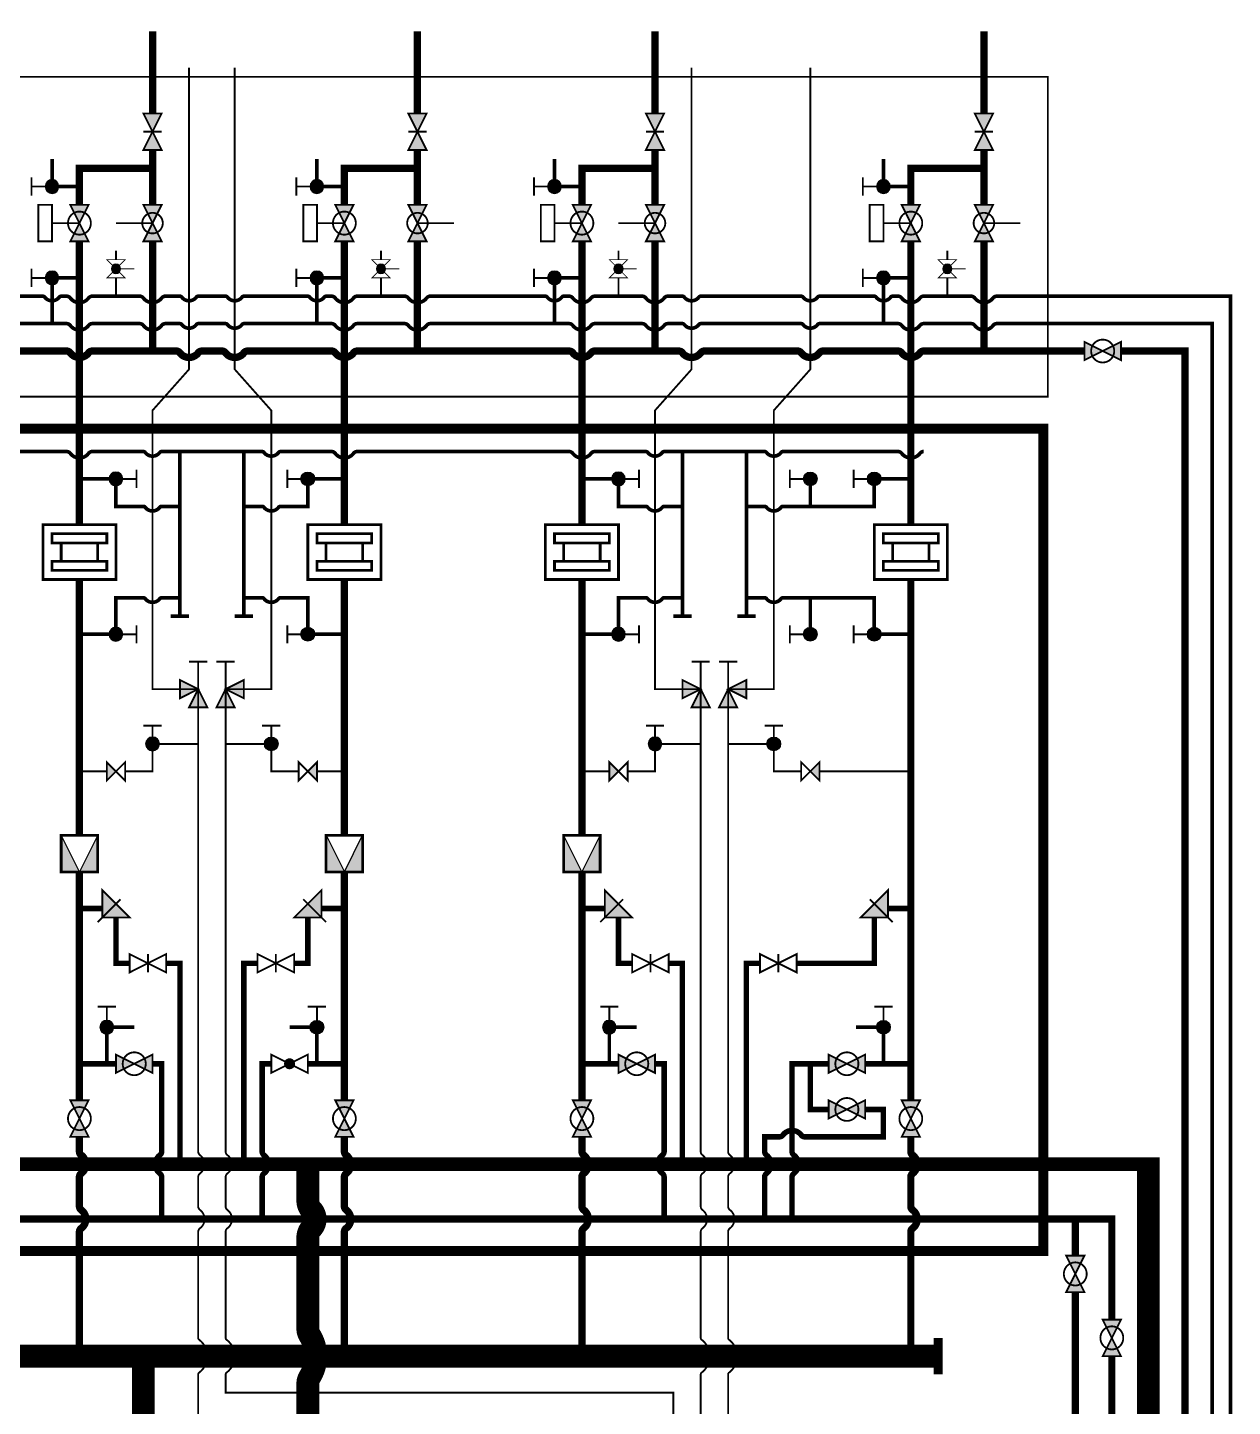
# Model space of a CAD drawing. Header units: millimetres. Extents: x 0 to 2500, y 0 to 1760.
# Drawn here: x 1766.3 to 1898.2, y 1447.5 to 1598.4 of the extents above; entities that cross this region are included whole.
import ezdxf

# ---------------------------------------------------------------- set-up
doc = ezdxf.new("R2010")
doc.units = ezdxf.units.MM
doc.linetypes.add('ACAD_ISO02W100', pattern=[15, 12, -3])
doc.linetypes.add('ACAD_ISO03W100', pattern=[30, 12, -18])
for name, color, linetype in [('Вентили угл.15', 7, 'Continuous'), ('Диафрагмы 150', 7, 'Continuous'), ('Диафрагмы 80', 7, 'Continuous'), ('Задвижки 80', 7, 'Continuous'), ('Клапаны 10', 7, 'Continuous'), ('Краны 10', 7, 'Continuous'), ('Краны 15', 7, 'Continuous'), ('Краны 3', 7, 'Continuous'), ('Краны 6', 7, 'Continuous'), ('Краны шар.100', 7, 'Continuous'), ('Краны шар.80', 7, 'Continuous'), ('Краны шар.пн.прив.100', 7, 'Continuous'), ('Краны шар.пн.прив.80', 7, 'Continuous'), ('Краны шар.ручн.80', 7, 'Continuous'), ('Краны шар.ручн.т.10', 7, 'Continuous'), ('Краны шар.т.80', 7, 'Continuous'), ('Площадки', 7, 'Continuous'), ('ППК 50', 7, 'Continuous'), ('Трубы 108', 7, 'Continuous'), ('Трубы 219', 7, 'Continuous'), ('Трубы 25', 7, 'Continuous'), ('Трубы 426', 7, 'Continuous'), ('Трубы 57', 7, 'Continuous'), ('Трубы 89', 7, 'Continuous'), ('Штуцеры', 7, 'Continuous')]:
    doc.layers.add(name, color=color, linetype=linetype)

# ---------------------------------------------------------------- blocks, each defined once
blk = doc.blocks.new('Кран 3')
at = {"layer": 'Краны 3'}
blk.add_hatch(color=256, dxfattribs=at).paths.add_polyline_path([(0, 0.75, 1), (0, -0.75, 1)])
at = {"layer": 'Краны 3', "const_width": 0.2}
for points in [[(1, 2.25), (-1, 2.25)], [(0, 0.75), (0, 2.25)]]:
    blk.add_lwpolyline(points, dxfattribs=at)
at = {"layer": 'Краны 3'}
blk.add_lwpolyline([(0, 0.75, 1), (0, -0.75, 1), (0, 0.75, 1)], format="xyb", dxfattribs=at)
blk = doc.blocks.new('Задвижка 80')
at = {"layer": 'Задвижки 80', "const_width": 0.2}
blk.add_lwpolyline([(0, -1), (0, 1), (4, -1), (4, 1)], close=True, dxfattribs=at)
blk.add_lwpolyline([(2, 1), (2, -1)], dxfattribs=at)
blk = doc.blocks.new('ППК 50 непрох.')
at = {"layer": 'ППК 50'}
h = blk.add_hatch(color=256, dxfattribs=at)
h.paths.add_polyline_path([(-1.5, 0), (0, 1.5), (-1.5, 3)])
h.paths.add_polyline_path([(1.5, 0), (0, 1.5), (-1.5, 0)])
at = {"layer": 'ППК 50', "const_width": 0.2}
blk.add_lwpolyline([(1.5, 0), (-1.5, 3), (-1.5, 0)], close=True, dxfattribs=at)
blk.add_lwpolyline([(-2, -0.5), (0.5, 2)], dxfattribs=at)
blk = doc.blocks.new('Клапан 10')
at = {"layer": 'Клапаны 10'}
blk.add_hatch(color=256, dxfattribs=at).paths.add_polyline_path([(2, 1), (1, 0), (2, -1)])
at = {"layer": 'Клапаны 10', "const_width": 0.2}
blk.add_lwpolyline([(0, 1), (0, -1), (2, 1), (2, -1)], close=True, dxfattribs=at)
blk = doc.blocks.new('Кран 10')
at = {"layer": 'Краны 10'}
blk.add_hatch(color=256, dxfattribs=at).paths.add_polyline_path([(0, 0.75, 1), (0, -0.75, 1)])
at = {"layer": 'Краны 10', "const_width": 0.2}
for points in [[(1, 2), (-1, 2)], [(0, 0), (0, 2)]]:
    blk.add_lwpolyline(points, dxfattribs=at)
at = {"layer": 'Краны 10'}
blk.add_lwpolyline([(0, 0.75, 1), (0, -0.75, 1), (0, 0.75, 1)], format="xyb", dxfattribs=at)
blk = doc.blocks.new('Кран 6')
at = {"layer": 'Краны 6'}
blk.add_hatch(color=256, dxfattribs=at).paths.add_polyline_path([(0, 0.75, 1), (0, -0.75, 1)])
at = {"layer": 'Краны 6', "const_width": 0.2}
for points in [[(1, 2.25), (-1, 2.25)], [(0, 0.75), (0, 2.25)]]:
    blk.add_lwpolyline(points, dxfattribs=at)
at = {"layer": 'Краны 6'}
blk.add_lwpolyline([(0, 0.75, 1), (0, -0.75, 1), (0, 0.75, 1)], format="xyb", dxfattribs=at)
blk = doc.blocks.new('Вентиль угл.15')
at = {"layer": 'Вентили угл.15'}
h = blk.add_hatch(color=256, dxfattribs=at)
h.paths.add_polyline_path([(-2, 1), (-2, -1), (0, 0)])
h.paths.add_polyline_path([(0, 0), (-1, -2), (1, -2)])
blk.add_hatch(color=256, dxfattribs=at).paths.add_polyline_path([(0, 0), (-1, -2), (1, -2)])
at = {"layer": 'Вентили угл.15', "const_width": 0.2}
for points in [[(1, 3), (-1, 3)], [(0, 0), (0, 3)], [(0, 0), (-1, -2), (1, -2), (0, 0)]]:
    blk.add_lwpolyline(points, dxfattribs=at)
blk.add_lwpolyline([(0, 0), (-2, -1), (-2, 1), (0, 0)], close=True, dxfattribs=at)
blk = doc.blocks.new('Диафрагма 150')
at = {"layer": 'Диафрагмы 150', "const_width": 0.3}
for points in [[(-3, 1), (3, 1), (3, 2), (-3, 2)], [(-3, -2), (3, -2), (3, -1), (-3, -1)]]:
    blk.add_lwpolyline(points, close=True, dxfattribs=at)
for points in [[(-2, 1), (-2, -1)], [(2, 1), (2, -1)]]:
    blk.add_lwpolyline(points, dxfattribs=at)
blk = doc.blocks.new('Штуцер 25')
at = {"layer": 'Штуцеры'}
h = blk.add_hatch(color=256, dxfattribs=at)
h.paths.add_polyline_path([(0, -4), (2, -4), (2, 0)])
h.paths.add_polyline_path([(-2, -4), (0, -4), (-2, 0)])
at = {"layer": 'Штуцеры', "const_width": 0.3}
blk.add_lwpolyline([(2, -4), (-2, -4), (-2, 0), (2, 0)], close=True, dxfattribs=at)
at = {"layer": 'Штуцеры'}
for points in [[(0, -4), (-2, 0)], [(2, 0), (0, -4)]]:
    blk.add_lwpolyline(points, dxfattribs=at)
blk = doc.blocks.new('Заглушка 57')
at = {"layer": 'Трубы 57', "const_width": 0.4}
blk.add_lwpolyline([(0, 1), (0, -1)], dxfattribs=at)
blk = doc.blocks.new('Пересеч. 57-57')
at = {"layer": 'Трубы 57'}
blk.add_lwpolyline([(-1, 0, 0.4, 0.4, -0.236068), (-0.8, -0.1, 0.4, 0.4, 0.236068), (0, -0.5, 0.4, 0.4, 0.236068), (0.8, -0.1, 0.4, 0.4, -0.236068), (1, 0, 0, 0, 0)], format="xyseb", dxfattribs=at)
blk = doc.blocks.new('Пересеч. 89-108')
at = {"layer": 'Трубы 89', "const_width": 0.6}
blk.add_lwpolyline([(-1.4, 0, -0.236068), (-1, -0.2, 0.236068), (0, -0.7, 0.236068), (1, -0.2, -0.236068), (1.4, 0)], format="xyb", dxfattribs=at)
blk = doc.blocks.new('Кран шар.т.80')
at = {"layer": 'Краны шар.т.80'}
blk.add_hatch(color=256, dxfattribs=at).paths.add_polyline_path([(1.5, 0, 1), (2.5, 0, 1)])
at = {"layer": 'Краны шар.т.80', "const_width": 0.2}
blk.add_lwpolyline([(0, -1), (0, 1), (4, -1), (4, 1)], close=True, dxfattribs=at)
blk.add_lwpolyline([(1.5, 0, 1), (2.5, 0, 1), (1.5, 0, 3.172365)], format="xyb", dxfattribs=at)
blk = doc.blocks.new('Пересеч. 25-159')
at = {"layer": 'Трубы 25', "const_width": 0.2}
blk.add_lwpolyline([(-1.4, 0, -0.236068), (-1, -0.2, 0.236068), (0, -0.7, 0.236068), (1, -0.2, -0.236068), (1.4, 0)], format="xyb", dxfattribs=at)
blk = doc.blocks.new('Пересеч. 57-108')
at = {"layer": 'Трубы 57', "const_width": 0.4}
blk.add_lwpolyline([(-1.4, 0, -0.236068), (-1, -0.2, 0.236068), (0, -0.7, 0.236068), (1, -0.2, -0.236068), (1.4, 0)], format="xyb", dxfattribs=at)
blk = doc.blocks.new('Кран 15')
at = {"layer": 'Краны 15'}
blk.add_hatch(color=256, dxfattribs=at).paths.add_polyline_path([(-0.75, 0.75, 1), (0.75, 0.75, 1)])
at = {"layer": 'Краны 15', "const_width": 0.2}
for points in [[(-2.25, 1.75), (-2.25, -0.25)], [(-0.75, 0.75), (-2.25, 0.75)]]:
    blk.add_lwpolyline(points, dxfattribs=at)
at = {"layer": 'Краны 15'}
blk.add_lwpolyline([(-0.75, 0.75, 1), (0.75, 0.75, 1), (-0.75, 0.75, 1)], format="xyb", dxfattribs=at)
blk = doc.blocks.new('Кран шар.ручн.т.10')
at = {"layer": 'Краны шар.ручн.т.10'}
h = blk.add_hatch(color=256, dxfattribs=at)
h.paths.add_polyline_path([(1, 0), (1.35, -0.35, 0.198912), (1.5, 0, 0.198912), (1.35, 0.35)])
h.paths.add_polyline_path([(0.65, -0.35, 0.414214), (1.35, -0.35), (1, 0)])
h.paths.add_polyline_path([(0.5, 0, 0.198912), (0.65, -0.35), (1, 0), (0.65, 0.35, 0.198912)])
h.paths.add_polyline_path([(1, 0), (1.35, 0.35, 0.414214), (0.65, 0.35)])
at = {"layer": 'Краны шар.ручн.т.10', "const_width": 0.1}
blk.add_lwpolyline([(1, 0), (1, 2)], dxfattribs=at)
blk.add_lwpolyline([(0, 1), (0, -1), (2, 1), (2, -1)], close=True, dxfattribs=at)
at = {"layer": 'Краны шар.ручн.т.10'}
blk.add_lwpolyline([(0.5, 0, 1), (1.5, 0, 1), (0.5, 0, 1)], format="xyb", dxfattribs=at)
blk = doc.blocks.new('Задвижка 80 непрох.')
at = {"layer": 'Задвижки 80'}
h = blk.add_hatch(color=256, dxfattribs=at)
h.paths.add_polyline_path([(2, 0), (0, 1), (0, -1)])
h.paths.add_polyline_path([(2, 0), (4, -1), (4, 1)])
at = {"layer": 'Задвижки 80', "const_width": 0.2}
blk.add_lwpolyline([(0, -1), (0, 1), (4, -1), (4, 1)], close=True, dxfattribs=at)
blk.add_lwpolyline([(2, 1), (2, -1)], dxfattribs=at)
blk = doc.blocks.new('Кран шар.пн.прив.80')
at = {"layer": 'Краны шар.пн.прив.80'}
h = blk.add_hatch(color=256, dxfattribs=at)
h.paths.add_polyline_path([(0, -1), (2, 0), (0, 1)])
h.paths.add_polyline_path([(2, 0), (4, -1), (4, 1)])
at = {"layer": 'Краны шар.пн.прив.80', "const_width": 0.2}
for points in [[(0, 3), (4, 3), (4, 4.5), (0, 4.5)], [(0, -1), (0, 1), (4, -1), (4, 1)]]:
    blk.add_lwpolyline(points, close=True, dxfattribs=at)
blk.add_lwpolyline([(2, 0), (2, 3)], dxfattribs=at)
blk.add_lwpolyline([(2, 1.25, 1.010442), (2, -1.25, 1.010442), (2, 1.25, 4.236068)], format="xyb", dxfattribs=at)
blk = doc.blocks.new('Кран шар.ручн.80 непрох.')
at = {"layer": 'Краны шар.ручн.80'}
h = blk.add_hatch(color=256, dxfattribs=at)
h.paths.add_polyline_path([(2, 0), (0, 1), (0, -1)])
h.paths.add_polyline_path([(2, 0), (4, -1), (4, 1)])
at = {"layer": 'Краны шар.ручн.80', "const_width": 0.2}
blk.add_lwpolyline([(2, 4), (2, 0)], dxfattribs=at)
blk.add_lwpolyline([(0, -1), (0, 1), (4, -1), (4, 1)], close=True, dxfattribs=at)
blk.add_lwpolyline([(0.875, 0, 1), (3.125, 0, 1), (0.875, 0, 1)], format="xyb", dxfattribs=at)
blk = doc.blocks.new('Пересеч. 108-108')
at = {"layer": 'Трубы 108'}
blk.add_lwpolyline([(-1.4, 0, 0.8, 0.8, -0.236068), (-1, -0.2, 0.8, 0.8, 0.236068), (0, -0.7, 0.8, 0.8, 0.236068), (1, -0.2, 0.8, 0.8, -0.236068), (1.4, 0, 0, 0, 0)], format="xyseb", dxfattribs=at)
blk = doc.blocks.new('Кран шар.80')
at = {"layer": 'Краны шар.80'}
h = blk.add_hatch(color=256, dxfattribs=at)
h.paths.add_polyline_path([(0, -1), (2, 0), (0, 1)])
h.paths.add_polyline_path([(2, 0), (4, -1), (4, 1)])
at = {"layer": 'Краны шар.80', "const_width": 0.2}
blk.add_lwpolyline([(0, -1), (0, 1), (4, -1), (4, 1)], close=True, dxfattribs=at)
blk.add_lwpolyline([(2, 1.25, 1.010442), (2, -1.25, 1.010442), (2, 1.25, 4.236068)], format="xyb", dxfattribs=at)
blk = doc.blocks.new('Кран шар.100')
at = {"layer": 'Краны шар.пн.прив.100'}
h = blk.add_hatch(color=256, dxfattribs=at)
h.paths.add_polyline_path([(0, -1), (2, 0), (0, 1)])
h.paths.add_polyline_path([(2, 0), (4, -1), (4, 1)])
at = {"layer": 'Краны шар.пн.прив.100', "const_width": 0.2}
blk.add_lwpolyline([(0, -1), (0, 1), (4, -1), (4, 1)], close=True, dxfattribs=at)
blk.add_lwpolyline([(2, 1.25, 1.010442), (2, -1.25, 1.010442), (2, 1.25, 4.236068)], format="xyb", dxfattribs=at)
blk = doc.blocks.new('Заглушка 426')
at = {"layer": 'Трубы 426', "const_width": 1}
blk.add_lwpolyline([(0, 2), (0, -2)], dxfattribs=at)
blk = doc.blocks.new('Пересеч. 25-219')
at = {"layer": 'Трубы 25', "const_width": 0.2}
blk.add_lwpolyline([(-2, 0, -0.236068), (-1.8, -0.1, 0.236068), (0, -1, 0.236068), (1.8, -0.1, -0.236068), (2, 0)], format="xyb", dxfattribs=at)
blk = doc.blocks.new('Пересеч. 426-108')
at = {"layer": 'Трубы 426'}
blk.add_lwpolyline([(-2, 0, 2.5, 2.5, -0.192582), (-1, -0.4, 2.5, 2.5, 0.192582), (0, -0.8, 2.5, 2.5, 0.192582), (1, -0.4, 2.5, 2.5, -0.192582), (2, 0, 0, 0, 0)], format="xyseb", dxfattribs=at)
blk = doc.blocks.new('Пересеч. 426-219')
at = {"layer": 'Трубы 426', "const_width": 2.5}
blk.add_lwpolyline([(-3, 0, -0.140055), (-2.3, -0.2, 0.131327), (0, -0.9, 0.131327), (2.3, -0.2, -0.140055), (3, 0)], format="xyb", dxfattribs=at)

msp = doc.modelspace()

# ---------------------------------------------------------------- linework, layer by layer
at = {"layer": 'Диафрагмы 80', "const_width": 0.3}
for points in [[(1768, 1544), (1776, 1544), (1776, 1538), (1768, 1538)], [(1805, 1544), (1797, 1544), (1797, 1538), (1805, 1538)], [(1823, 1544), (1831, 1544), (1831, 1538), (1823, 1538)], [(1867, 1544), (1859, 1544), (1859, 1538), (1867, 1538)]]:
    msp.add_lwpolyline(points, close=True, dxfattribs=at)
at = {"layer": 'Площадки', "linetype": 'ACAD_ISO02W100', "ltscale": 0.5, "const_width": 0.2}
msp.add_lwpolyline([(1265, 1593), (1878, 1593), (1878, 1558), (1265, 1558)], close=True, dxfattribs=at)
at = {"layer": 'Площадки', "const_width": 0.1}
for points in [[(1265, 1555), (1878, 1555), (1878, 1464), (1265, 1464)], [(1877, 1465), (1266, 1465), (1266, 1554), (1877, 1554)]]:
    msp.add_lwpolyline(points, close=True, dxfattribs=at)
at = {"layer": 'Площадки', "linetype": 'ACAD_ISO03W100', "ltscale": 1.5, "const_width": 1}
msp.add_lwpolyline([(1265.5, 1554.5), (1877.5, 1554.5), (1877.5, 1464.5), (1265.5, 1464.5)], close=True, dxfattribs=at)
at = {"layer": 'Трубы 108', "const_width": 0.8}
for points in [[(1780, 1598), (1780, 1589)], [(1809, 1598), (1809, 1589)], [(1835, 1598), (1835, 1589)], [(1871, 1598), (1871, 1589)], [(1780, 1585), (1780, 1579)], [(1809, 1585), (1809, 1579)], [(1835, 1585), (1835, 1579)], [(1871, 1585), (1871, 1579)], [(1780, 1575), (1780, 1563)], [(1809, 1575), (1809, 1563)], [(1835, 1575), (1835, 1563)], [(1871, 1575), (1871, 1563)], [(1747.4, 1563), (1770.6, 1563)], [(1773.4, 1563), (1782.6, 1563)], [(1785.4, 1563), (1787.6, 1563)], [(1790.4, 1563), (1799.6, 1563)], [(1802.4, 1563), (1825.6, 1563)], [(1828.4, 1563), (1837.6, 1563)], [(1840.4, 1563), (1850.6, 1563)], [(1853.4, 1563), (1861.6, 1563)], [(1864.4, 1563), (1882, 1563)], [(1772, 1538), (1772, 1510)], [(1801, 1538), (1801, 1510)], [(1827, 1538), (1827, 1510)], [(1863, 1538), (1863, 1481)], [(1772, 1506), (1772, 1481)], [(1801, 1506), (1801, 1481)], [(1827, 1506), (1827, 1481)], [(1772, 1477), (1772, 1475.4)], [(1801, 1477), (1801, 1475.4)], [(1827, 1477), (1827, 1475.4)], [(1863, 1477), (1863, 1475.4)], [(1772, 1472.6), (1772, 1469.4)], [(1801, 1472.6), (1801, 1469.4)], [(1827, 1472.6), (1827, 1469.4)], [(1863, 1472.6), (1863, 1469.4)], [(1881, 1468), (1881, 1464)], [(1772, 1466.6), (1772, 1453)], [(1801, 1466.6), (1801, 1453)], [(1827, 1466.6), (1827, 1453)], [(1863, 1466.6), (1863, 1453)]]:
    msp.add_lwpolyline(points, dxfattribs=at)
at = {"layer": 'Трубы 108'}
for points in [[(1780, 1583, 0.8, 0.8, 0), (1772, 1583, 0.8, 0.8, 0), (1772, 1579, 0.8, 0.8, 0)], [(1809, 1583, 0.8, 0.8, 0), (1801, 1583, 0.8, 0.8, 0), (1801, 1579, 0.8, 0.8, 0)], [(1835, 1583, 0.8, 0.8, 0), (1827, 1583, 0.8, 0.8, 0), (1827, 1579, 0.8, 0.8, 0)], [(1871, 1583, 0.8, 0.8, 0), (1863, 1583, 0.8, 0.8, 0), (1863, 1579, 0.8, 0.8, 0)], [(1772, 1575, 0.8, 0.8, 0), (1772, 1544, 0, 0, 0)], [(1801, 1575, 0.8, 0.8, 0), (1801, 1544, 0, 0, 0)], [(1827, 1575, 0.8, 0.8, 0), (1827, 1544, 0, 0, 0)], [(1863, 1575, 0.8, 0.8, 0), (1863, 1544, 0, 0, 0)], [(1886, 1563, 0.8, 0.8, 0), (1893, 1563, 0.8, 0.8, 0), (1893, 1416, 0.8, 0.8, 0), (1835, 1416, 0.8, 0.8, 0), (1835, 1388.4, 0.8, 0.8, 0)], [(1272, 1429, 0.8, 0.8, 0), (1268, 1429, 0.8, 0.8, 0), (1268, 1468, 0.8, 0.8, 0), (1885, 1468, 0.8, 0.8, 0), (1885, 1457, 0.8, 0.8, 0)], [(1881, 1460, 0.8, 0.8, 0), (1881, 1427, 0.8, 0.8, 0), (1822, 1427, 0.8, 0.8, 0), (1822, 1395, 0, 0, 0)], [(1885, 1453, 0.8, 0.8, 0), (1885, 1424, 0.8, 0.8, 0), (1825, 1424, 0.8, 0.8, 0), (1825, 1391, 0, 0, 0)]]:
    msp.add_lwpolyline(points, format="xyseb", dxfattribs=at)
at = {"layer": 'Трубы 219'}
msp.add_lwpolyline([(1276, 1474, 1.5, 1.5, 0), (1889, 1474, 2.5, 2.5, 0), (1889, 1420, 2.5, 2.5, 0), (1829, 1420, 2.5, 2.5, 0), (1829, 1326, 0, 0, 0)], format="xyseb", dxfattribs=at)
at = {"layer": 'Трубы 25'}
for points in [[(1785, 1526, 0.2, 0.2, 0), (1780, 1526, 0.2, 0.2, 0), (1780, 1556.5, 0.2, 0.2, 0), (1784, 1561, 0.2, 0.2, 0), (1784, 1594, 0, 0, 0)], [(1788, 1526, 0.2, 0.2, 0), (1793, 1526, 0.2, 0.2, 0), (1793, 1556.5, 0.2, 0.2, 0), (1789, 1561, 0.2, 0.2, 0), (1789, 1594, 0, 0, 0)], [(1840, 1526, 0.2, 0.2, 0), (1835, 1526, 0.2, 0.2, 0), (1835, 1556.5, 0.2, 0.2, 0), (1839, 1561, 0.2, 0.2, 0), (1839, 1594, 0, 0, 0)], [(1848, 1556.5, 0.2, 0.2, 0), (1852, 1561, 0.2, 0.2, 0), (1852, 1594, 0, 0, 0)], [(1843, 1526, 0.2, 0.2, 0), (1848, 1526, 0.2, 0.2, 0), (1848, 1556.5, 0.2, 0.2, 0)], [(1785, 1455, 0.2, 0.2, 0), (1785, 1466.6, 0, 0, 0)], [(1788, 1455, 0.2, 0.2, 0), (1788, 1466.6, 0, 0, 0)], [(1840, 1455, 0.2, 0.2, 0), (1840, 1466.6, 0, 0, 0)], [(1843, 1455, 0.2, 0.2, 0), (1843, 1466.6, 0, 0, 0)]]:
    msp.add_lwpolyline(points, format="xyseb", dxfattribs=at)
for points, const_width in [([(1776, 1573), (1776, 1574)], 0.2), ([(1805, 1573), (1805, 1574)], 0.2), ([(1831, 1573), (1831, 1574)], 0.2), ([(1867, 1573), (1867, 1574)], 0.2), ([(1776, 1569), (1776, 1571)], 0.2), ([(1805, 1569), (1805, 1571)], 0.2), ([(1831, 1569), (1831, 1571)], 0.2), ([(1867, 1569), (1867, 1571)], 0.2), ([(1785, 1475.4), (1785, 1526)], 0.2), ([(1788, 1475.4), (1788, 1526)], 0.2), ([(1840, 1475.4), (1840, 1526)], 0.2), ([(1843, 1475.4), (1843, 1526)], 0.2), ([(1777, 1517), (1780, 1517), (1780, 1520), (1785, 1520)], 0.2), ([(1796, 1517), (1793, 1517), (1793, 1520), (1788, 1520)], 0.2), ([(1832, 1517), (1835, 1517), (1835, 1520), (1840, 1520)], 0.2), ([(1851, 1517), (1848, 1517), (1848, 1520), (1843, 1520)], 0.2), ([(1772, 1517), (1775, 1517)], 0.2), ([(1801, 1517), (1798, 1517)], 0.2), ([(1827, 1517), (1830, 1517)], 0.2), ([(1863, 1517), (1853, 1517)], 0.2), ([(1775, 1485), (1775, 1489), (1778, 1489)], 0.4), ([(1798, 1485), (1798, 1489), (1795, 1489)], 0.4), ([(1830, 1485), (1830, 1489), (1833, 1489)], 0.4), ([(1860, 1485), (1860, 1489), (1857, 1489)], 0.4), ([(1785, 1469.4), (1785, 1472.6)], 0.2), ([(1788, 1469.4), (1788, 1472.6)], 0.2), ([(1840, 1469.4), (1840, 1472.6)], 0.2), ([(1843, 1469.4), (1843, 1472.6)], 0.2), ([(1849, 1428), (1849, 1431), (1834, 1431), (1834, 1446), (1785, 1446), (1785, 1451)], 0.2), ([(1853, 1428), (1853, 1434), (1837, 1434), (1837, 1449), (1788, 1449), (1788, 1451)], 0.2), ([(1857, 1428), (1857, 1437), (1840, 1437), (1840, 1451)], 0.2), ([(1861, 1428), (1861, 1440), (1843, 1440), (1843, 1451)], 0.2)]:
    msp.add_lwpolyline(points, dxfattribs=dict(at, const_width=const_width))
at = {"layer": 'Трубы 426', "const_width": 2.5}
for points in [[(1797, 1474), (1797, 1470)], [(1797, 1466), (1797, 1456)], [(1576.5, 1453), (1866, 1453)], [(1779, 1453), (1779, 1445)], [(1797, 1450), (1797, 1438), (1817, 1438), (1817, 1326)]]:
    msp.add_lwpolyline(points, dxfattribs=at)
at = {"layer": 'Трубы 57', "const_width": 0.4}
for points in [[(1772, 1581), (1769, 1581), (1769, 1584)], [(1801, 1581), (1798, 1581), (1798, 1584)], [(1827, 1581), (1824, 1581), (1824, 1584)], [(1863, 1581), (1860, 1581), (1860, 1584)], [(1772, 1571), (1769, 1571), (1769, 1566)], [(1801, 1571), (1798, 1571), (1798, 1566)], [(1827, 1571), (1824, 1571), (1824, 1566)], [(1863, 1571), (1860, 1571), (1860, 1566)], [(1755.4, 1569), (1768, 1569)], [(1770, 1569), (1770.6, 1569)], [(1773.4, 1569), (1778.6, 1569)], [(1781.4, 1569), (1783, 1569)], [(1785, 1569), (1788, 1569)], [(1790, 1569), (1797, 1569)], [(1799, 1569), (1799.6, 1569)], [(1802.4, 1569), (1807.6, 1569)], [(1810.4, 1569), (1823, 1569)], [(1825, 1569), (1825.6, 1569)], [(1828.4, 1569), (1833.6, 1569)], [(1836.4, 1569), (1838, 1569)], [(1840, 1569), (1851, 1569)], [(1853, 1569), (1859, 1569)], [(1861, 1569), (1861.6, 1569)], [(1864.4, 1569), (1869.6, 1569)], [(1755.4, 1566), (1770.6, 1566)], [(1773.4, 1566), (1778.6, 1566)], [(1781.4, 1566), (1783, 1566)], [(1785, 1566), (1788, 1566)], [(1790, 1566), (1799.6, 1566)], [(1802.4, 1566), (1807.6, 1566)], [(1810.4, 1566), (1825.6, 1566)], [(1828.4, 1566), (1833.6, 1566)], [(1836.4, 1566), (1838, 1566)], [(1840, 1566), (1851, 1566)], [(1853, 1566), (1861.6, 1566)], [(1864.4, 1566), (1869.6, 1566)], [(1770.6, 1552), (1747.4, 1552)], [(1779, 1552), (1773.4, 1552)], [(1792, 1552), (1781, 1552)], [(1799.6, 1552), (1794, 1552)], [(1825.6, 1552), (1802.4, 1552)], [(1834, 1552), (1828.4, 1552)], [(1847, 1552), (1836, 1552)], [(1861.6, 1552), (1849, 1552)], [(1772, 1549), (1776, 1549), (1776, 1546), (1779, 1546)], [(1801, 1549), (1797, 1549), (1797, 1546), (1794, 1546)], [(1827, 1549), (1831, 1549), (1831, 1546), (1834, 1546)], [(1863, 1549), (1859, 1549), (1859, 1546), (1849, 1546)], [(1852, 1549), (1852, 1546)], [(1781, 1546), (1783, 1546)], [(1792, 1546), (1790, 1546)], [(1836, 1546), (1838, 1546)], [(1847, 1546), (1845, 1546)], [(1772, 1532), (1776, 1532), (1776, 1536), (1779, 1536)], [(1781, 1536), (1783, 1536)], [(1792, 1536), (1790, 1536)], [(1801, 1532), (1797, 1532), (1797, 1536), (1794, 1536)], [(1827, 1532), (1831, 1532), (1831, 1536), (1834, 1536)], [(1836, 1536), (1838, 1536)], [(1847, 1536), (1845, 1536)], [(1863, 1532), (1859, 1532), (1859, 1536), (1849, 1536)], [(1852, 1532), (1852, 1536)]]:
    msp.add_lwpolyline(points, dxfattribs=at)
at = {"layer": 'Трубы 57'}
for points in [[(1872.4, 1569, 0.4, 0.4, 0), (1898, 1569, 0.4, 0.4, 0), (1898, 1410, 0.4, 0.4, 0), (1841, 1410, 0.4, 0.4, 0), (1841, 1387, 0, 0, 0)], [(1872.4, 1566, 0.4, 0.4, 0), (1896, 1566, 0.4, 0.4, 0), (1896, 1413, 0.4, 0.4, 0), (1838, 1413, 0.4, 0.4, 0), (1838, 1388, 0.4, 0.4, 0)], [(1783, 1552, 0.4, 0.4, 0), (1783, 1534, 0, 0, 0)], [(1790, 1552, 0.4, 0.4, 0), (1790, 1534, 0, 0, 0)], [(1838, 1552, 0.4, 0.4, 0), (1838, 1534, 0, 0, 0)], [(1845, 1552, 0.4, 0.4, 0), (1845, 1534, 0, 0, 0)]]:
    msp.add_lwpolyline(points, format="xyseb", dxfattribs=at)
at = {"layer": 'Трубы 89', "const_width": 0.6}
for points in [[(1772, 1502), (1774.5, 1502)], [(1801, 1502), (1798.5, 1502)], [(1827, 1502), (1829.5, 1502)], [(1863, 1502), (1860.5, 1502)], [(1776, 1501), (1776, 1496), (1777.5, 1496)], [(1797, 1501), (1797, 1496), (1795.5, 1496)], [(1831, 1501), (1831, 1496), (1832.5, 1496)], [(1859, 1501), (1859, 1496), (1850.5, 1496)], [(1781.5, 1496), (1783, 1496), (1783, 1474)], [(1791.5, 1496), (1790, 1496), (1790, 1474)], [(1836.5, 1496), (1838, 1496), (1838, 1474)], [(1846.5, 1496), (1845, 1496), (1845, 1474)], [(1776, 1485), (1772, 1485)], [(1781, 1475.4), (1781, 1485), (1780, 1485)], [(1792, 1475.4), (1792, 1485), (1793, 1485)], [(1797, 1485), (1801, 1485)], [(1831, 1485), (1827, 1485)], [(1836, 1475.4), (1836, 1485), (1835, 1485)], [(1850, 1477), (1850, 1485), (1854, 1485)], [(1854, 1480), (1852, 1480), (1852, 1485)], [(1858, 1485), (1863, 1485)], [(1850, 1475.4), (1850, 1477)], [(1781, 1468), (1781, 1472.6)], [(1792, 1468), (1792, 1472.6)], [(1836, 1468), (1836, 1472.6)], [(1847, 1468), (1847, 1472.6)], [(1850, 1468), (1850, 1472.6)]]:
    msp.add_lwpolyline(points, dxfattribs=at)
at = {"layer": 'Трубы 89'}
for points in [[(1851.4, 1477, 0.6, 0.6, 0), (1860, 1477, 0.6, 0.6, 0), (1860, 1480, 0.6, 0.6, 0), (1858, 1480, 0, 0, 0)], [(1847, 1475.4, 0.6, 0.6, 0), (1847, 1477, 0.6, 0.6, 0), (1848.6, 1477, 0.6, 0.6, 0)]]:
    msp.add_lwpolyline(points, format="xyseb", dxfattribs=at)

# ---------------------------------------------------------------- block references
at = {"layer": 'Вентили угл.15'}
for p in [(1785, 1526), (1840, 1526)]:
    msp.add_blockref('Вентиль угл.15', p, dxfattribs=at)
at = {"layer": 'Вентили угл.15', "xscale": -1}
for p in [(1788, 1526), (1843, 1526)]:
    msp.add_blockref('Вентиль угл.15', p, dxfattribs=at)
at = {"layer": 'Диафрагмы 80'}
for p in [(1772, 1541), (1827, 1541)]:
    msp.add_blockref('Диафрагма 150', p, dxfattribs=at)
at = {"layer": 'Диафрагмы 80', "xscale": -1}
for p in [(1801, 1541), (1863, 1541)]:
    msp.add_blockref('Диафрагма 150', p, dxfattribs=at)
at = {"layer": 'Задвижки 80', "rotation": 270}
for p in [(1780, 1589), (1809, 1589), (1835, 1589), (1871, 1589)]:
    msp.add_blockref('Задвижка 80 непрох.', p, dxfattribs=at)
at = {"layer": 'Задвижки 80'}
for p in [(1777.5, 1496), (1832.5, 1496)]:
    msp.add_blockref('Задвижка 80', p, dxfattribs=at)
at = {"layer": 'Задвижки 80', "xscale": -1}
for p in [(1795.5, 1496), (1850.5, 1496)]:
    msp.add_blockref('Задвижка 80', p, dxfattribs=at)
at = {"layer": 'Клапаны 10', "rotation": 180}
for p in [(1777, 1517), (1832, 1517)]:
    msp.add_blockref('Клапан 10', p, dxfattribs=at)
at = {"layer": 'Клапаны 10', "xscale": -1, "rotation": 180}
for p in [(1796, 1517), (1851, 1517)]:
    msp.add_blockref('Клапан 10', p, dxfattribs=at)
at = {"layer": 'Краны 10'}
for p in [(1780, 1520), (1835, 1520)]:
    msp.add_blockref('Кран 10', p, dxfattribs=at)
at = {"layer": 'Краны 10', "xscale": -1}
for p in [(1793, 1520), (1848, 1520)]:
    msp.add_blockref('Кран 10', p, dxfattribs=at)
at = {"layer": 'Краны 15'}
for p in [(1769, 1580.25), (1798, 1580.25), (1824, 1580.25), (1860, 1580.25), (1769, 1570.25), (1798, 1570.25), (1824, 1570.25), (1860, 1570.25)]:
    msp.add_blockref('Кран 15', p, dxfattribs=at)
at = {"layer": 'Краны 3'}
for p in [(1775, 1489), (1830, 1489)]:
    msp.add_blockref('Кран 3', p, dxfattribs=at)
at = {"layer": 'Краны 3', "xscale": -1}
for p in [(1798, 1489), (1860, 1489)]:
    msp.add_blockref('Кран 3', p, dxfattribs=at)
at = {"layer": 'Краны 6', "rotation": 270}
for p in [(1776, 1549), (1831, 1549), (1776, 1532), (1831, 1532)]:
    msp.add_blockref('Кран 6', p, dxfattribs=at)
at = {"layer": 'Краны 6', "xscale": -1, "rotation": 90}
for p in [(1797, 1549), (1852, 1549), (1859, 1549), (1797, 1532), (1852, 1532), (1859, 1532)]:
    msp.add_blockref('Кран 6', p, dxfattribs=at)
at = {"layer": 'Краны шар.100', "rotation": 270}
for p in [(1881, 1464), (1885, 1457)]:
    msp.add_blockref('Кран шар.100', p, dxfattribs=at)
at = {"layer": 'Краны шар.80'}
for p in [(1882, 1563), (1776, 1485), (1831, 1485), (1854, 1485), (1854, 1480)]:
    msp.add_blockref('Кран шар.80', p, dxfattribs=at)
at = {"layer": 'Краны шар.80', "rotation": 270}
for p in [(1772, 1481), (1801, 1481), (1827, 1481), (1863, 1481)]:
    msp.add_blockref('Кран шар.80', p, dxfattribs=at)
at = {"layer": 'Краны шар.пн.прив.80', "rotation": 90}
for p in [(1772, 1575), (1801, 1575), (1827, 1575), (1863, 1575)]:
    msp.add_blockref('Кран шар.пн.прив.80', p, dxfattribs=at)
at = {"layer": 'Краны шар.ручн.80', "rotation": 90}
for p in [(1780, 1575), (1835, 1575)]:
    msp.add_blockref('Кран шар.ручн.80 непрох.', p, dxfattribs=at)
at = {"layer": 'Краны шар.ручн.80', "xscale": -1, "rotation": 270}
for p in [(1809, 1575), (1871, 1575)]:
    msp.add_blockref('Кран шар.ручн.80 непрох.', p, dxfattribs=at)
at = {"layer": 'Краны шар.ручн.т.10', "rotation": 270}
for p in [(1776, 1573), (1805, 1573), (1831, 1573), (1867, 1573)]:
    msp.add_blockref('Кран шар.ручн.т.10', p, dxfattribs=at)
at = {"layer": 'Краны шар.т.80', "xscale": -1}
msp.add_blockref('Кран шар.т.80', (1797, 1485), dxfattribs=at)
at = {"layer": 'ППК 50'}
for p in [(1776, 1501), (1831, 1501)]:
    msp.add_blockref('ППК 50 непрох.', p, dxfattribs=at)
at = {"layer": 'ППК 50', "xscale": -1}
for p in [(1797, 1501), (1859, 1501)]:
    msp.add_blockref('ППК 50 непрох.', p, dxfattribs=at)
at = {"layer": 'Трубы 108'}
for p in [(1772, 1563), (1784, 1563), (1789, 1563), (1801, 1563), (1827, 1563), (1839, 1563), (1852, 1563), (1863, 1563)]:
    msp.add_blockref('Пересеч. 108-108', p, dxfattribs=at)
at = {"layer": 'Трубы 108', "rotation": 90}
for p in [(1772, 1474), (1801, 1474), (1827, 1474), (1863, 1474), (1772, 1468), (1801, 1468), (1827, 1468), (1863, 1468)]:
    msp.add_blockref('Пересеч. 108-108', p, dxfattribs=at)
at = {"layer": 'Трубы 25', "rotation": 90}
for name, p in [('Пересеч. 25-159', (1785, 1474)), ('Пересеч. 25-159', (1788, 1474)), ('Пересеч. 25-159', (1840, 1474)), ('Пересеч. 25-159', (1843, 1474)), ('Пересеч. 25-159', (1785, 1468)), ('Пересеч. 25-159', (1788, 1468)), ('Пересеч. 25-159', (1840, 1468)), ('Пересеч. 25-159', (1843, 1468)), ('Пересеч. 25-219', (1785, 1453)), ('Пересеч. 25-219', (1788, 1453)), ('Пересеч. 25-219', (1840, 1453)), ('Пересеч. 25-219', (1843, 1453))]:
    msp.add_blockref(name, p, dxfattribs=at)
at = {"layer": 'Трубы 426', "rotation": 90}
for name, p in [('Пересеч. 426-108', (1797, 1468)), ('Пересеч. 426-219', (1797, 1453))]:
    msp.add_blockref(name, p, dxfattribs=at)
at = {"layer": 'Трубы 426'}
msp.add_blockref('Заглушка 426', (1866, 1453), dxfattribs=at)
at = {"layer": 'Трубы 57'}
for name, p in [('Пересеч. 57-57', (1769, 1569)), ('Пересеч. 57-108', (1772, 1569)), ('Пересеч. 57-108', (1780, 1569)), ('Пересеч. 57-57', (1784, 1569)), ('Пересеч. 57-57', (1789, 1569)), ('Пересеч. 57-57', (1798, 1569)), ('Пересеч. 57-108', (1801, 1569)), ('Пересеч. 57-108', (1809, 1569)), ('Пересеч. 57-57', (1824, 1569)), ('Пересеч. 57-108', (1827, 1569)), ('Пересеч. 57-108', (1835, 1569)), ('Пересеч. 57-57', (1839, 1569)), ('Пересеч. 57-57', (1852, 1569)), ('Пересеч. 57-57', (1860, 1569)), ('Пересеч. 57-108', (1863, 1569)), ('Пересеч. 57-108', (1871, 1569)), ('Пересеч. 57-108', (1772, 1566)), ('Пересеч. 57-108', (1780, 1566)), ('Пересеч. 57-57', (1784, 1566)), ('Пересеч. 57-57', (1789, 1566)), ('Пересеч. 57-108', (1801, 1566)), ('Пересеч. 57-108', (1809, 1566)), ('Пересеч. 57-108', (1827, 1566)), ('Пересеч. 57-108', (1835, 1566)), ('Пересеч. 57-57', (1839, 1566)), ('Пересеч. 57-57', (1852, 1566)), ('Пересеч. 57-108', (1863, 1566)), ('Пересеч. 57-108', (1871, 1566)), ('Пересеч. 57-108', (1772, 1552)), ('Пересеч. 57-57', (1780, 1552)), ('Пересеч. 57-57', (1793, 1552)), ('Пересеч. 57-108', (1801, 1552)), ('Пересеч. 57-108', (1827, 1552)), ('Пересеч. 57-57', (1835, 1552)), ('Пересеч. 57-57', (1848, 1552)), ('Пересеч. 57-108', (1863, 1552)), ('Пересеч. 57-57', (1780, 1546)), ('Пересеч. 57-57', (1835, 1546)), ('Пересеч. 57-57', (1780, 1536)), ('Пересеч. 57-57', (1835, 1536))]:
    msp.add_blockref(name, p, dxfattribs=at)
at = {"layer": 'Трубы 57', "xscale": -1}
for p in [(1793, 1546), (1848, 1546), (1793, 1536), (1848, 1536)]:
    msp.add_blockref('Пересеч. 57-57', p, dxfattribs=at)
at = {"layer": 'Трубы 57', "rotation": 270}
for p in [(1783, 1534), (1838, 1534)]:
    msp.add_blockref('Заглушка 57', p, dxfattribs=at)
at = {"layer": 'Трубы 57', "xscale": -1, "rotation": 90}
for p in [(1790, 1534), (1845, 1534)]:
    msp.add_blockref('Заглушка 57', p, dxfattribs=at)
at = {"layer": 'Трубы 89'}
for p, rotation in [((1850, 1477), 180), ((1792, 1474), 90), ((1847, 1474), 90), ((1850, 1474), 90)]:
    msp.add_blockref('Пересеч. 89-108', p, dxfattribs=dict(at, rotation=rotation))
at = {"layer": 'Трубы 89', "xscale": -1, "rotation": 270}
for p in [(1781, 1474), (1836, 1474)]:
    msp.add_blockref('Пересеч. 89-108', p, dxfattribs=at)
at = {"layer": 'Штуцеры'}
for p in [(1772, 1510), (1827, 1510)]:
    msp.add_blockref('Штуцер 25', p, dxfattribs=at)
at = {"layer": 'Штуцеры', "xscale": -1}
msp.add_blockref('Штуцер 25', (1801, 1510), dxfattribs=at)

doc.saveas('drawing.dxf')
